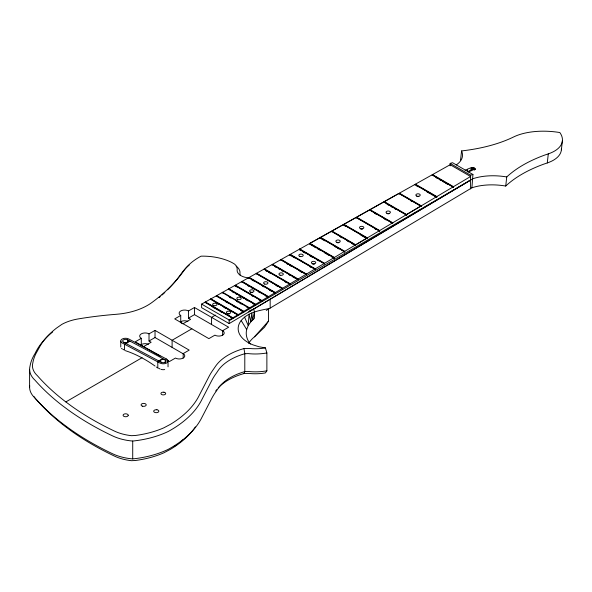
<?xml version="1.0" encoding="UTF-8"?>
<svg xmlns="http://www.w3.org/2000/svg" width="592" height="592" viewBox="0 0 592 592"><rect width="100%" height="100%" fill="white"/><g stroke="black" fill="none" stroke-linecap="round" stroke-linejoin="round"><path stroke-width="0.89" d="M460.554 160.018L461.582 150.93A135.982 66.741 6.4 0 0 513.582 136.974A50.868 24.968 6.4 0 1 559.832 132.541A40.633 19.943 6.4 0 1 548.303 153.868L547.274 162.955L543.811 164.132A167.181 82.051 6.4 0 0 505.723 186.043A41.307 20.276 6.4 0 0 471.905 187.812L266.274 310.408M471.905 187.812L472.934 174.485L452.51 162.696L450.157 163.392L450.157 165.841M505.723 186.043L506.752 176.949A167.181 82.051 6.4 0 1 544.84 155.037L548.303 153.868M561.371 149.872L562.4 140.785M474.962 168.846L474.673 169.756L474.888 169.453C474.155 165.027 466.785 169.719 465.068 170.333M253.539 308.602L254.449 311.836L252.643 320.035L251.748 313.02L250.845 321.789L248.233 325.563L246.686 329.537A44.637 25.774 0 0 0 250.446 344.1M474.888 169.453L474.888 168.557M243.985 373.537L244.792 371.584L244.792 353.72L243.985 348.533L250.083 348.54A35.335 20.402 0 0 0 264.602 348.044L265.431 347.904L266.874 352.95L266.874 370.814L265.431 372.916L264.602 373.056A35.335 20.402 0 0 1 250.083 373.545L243.985 373.537L240.367 374.662A57.779 33.359 0 0 0 218.27 387.864M265.431 347.904L258.956 346.742L253.006 344.87A34.092 19.684 0 0 1 241.181 320.531C247.848 312.384 258.756 310.608 268.472 308.661L268.472 321.16L264.52 327.243L254.449 336.848A44.637 25.774 0 0 0 248.67 343.345M471.683 167.64L471.232 168.239L473.866 168.039L474.962 169.127M254.449 336.848L268.472 321.16M474.888 169.12L468.457 171.991M471.683 168.039L472.209 167.573M125.815 343.419L124.535 344.226L124.535 350.116L123.04 349.324M126.074 343.56L129.959 341.118M158.826 360.942L162.711 358.508M159.078 361.083L157.798 361.89L157.798 368.061A117.771 70.781 57.9 0 0 156.429 367.047M229.163 323.58L229.163 320.006L232.501 318.022L205.047 302.172L201.606 304.103L201.606 307.67L229.163 323.58L472.934 178.725A41.307 20.276 6.4 0 1 506.752 176.949M232.878 318.37L232.878 317.8L237.866 314.833L210.567 299.071L205.431 301.95L205.431 302.527L232.878 318.37L232.501 318.592L232.501 318.022M238.243 315.181L238.243 314.611L243.438 311.518L216.309 295.852L210.959 298.856L210.959 299.426L238.243 315.181L237.866 315.403L237.866 314.833M243.815 311.866L243.815 311.296L249.232 308.077L249.232 308.647L249.609 308.425L249.609 307.855L255.27 304.488L228.49 289.029L222.659 292.293L222.274 293.084L222.274 292.515L216.694 295.637L216.694 296.207L243.815 311.866L241.048 310.711M255.648 304.836L255.648 304.266L261.56 300.751L234.965 285.396L228.875 288.807L228.875 289.377L255.648 304.836L252.902 303.696M261.938 301.091L261.938 300.521L268.132 296.844L241.736 281.6L235.357 285.174L235.357 285.744L261.938 301.091L261.56 301.321L261.56 300.751M268.516 297.184L268.516 296.614L275.014 292.751L248.818 277.626L242.121 281.378L242.121 281.955L268.516 297.184L268.132 297.413L268.132 296.844M275.014 292.751L275.014 293.321L275.391 292.529L282.221 288.467L256.232 273.467L249.202 277.411L249.202 277.981L274.599 292.64M282.599 288.815L282.599 288.245L289.784 283.975L264.017 269.101L256.625 273.245L256.625 273.822L282.599 288.815L282.221 289.037L282.221 288.467M289.784 283.975L289.784 284.545L290.161 283.753L297.732 279.246L272.202 264.513L264.409 268.879L264.017 269.671L264.017 269.101M298.109 279.594L298.109 279.024L306.101 274.274L280.815 259.681L272.594 264.291L272.594 264.861L298.109 279.594L297.732 279.816L297.732 279.246M306.101 274.274L306.101 274.843L306.478 274.052L314.9 269.042L289.88 254.597L289.88 255.167L291.449 256.07M314.9 269.042L314.9 269.612L315.284 268.82L324.194 263.521L299.441 249.225L299.448 249.802L301.047 250.727M324.194 263.521L324.194 264.091L324.571 263.292L333.999 257.69L309.52 243.556L281.207 259.459L281.207 260.036L306.478 274.621M334.376 257.468L344.366 251.526L320.191 237.57L309.905 243.334L334.376 257.468L334.376 258.038L331.631 256.898M344.744 251.874L344.744 251.304L355.341 245.007L331.498 231.235L320.575 237.348L320.605 237.94L344.744 251.874L344.366 252.103L344.366 251.526M367.343 237.873L379.294 230.769L356.162 217.412L343.848 224.309L367.343 237.873L366.966 238.665L366.966 238.095L343.464 224.531L331.875 231.013L355.718 244.777L355.341 245.576L355.341 245.007M379.672 231.117L379.672 230.54L392.363 222.999L369.623 209.864L356.539 217.19L356.569 217.775L379.672 231.117L379.294 231.339L379.294 230.769M392.762 222.784L406.223 214.763L383.89 201.872L370.007 209.642L392.762 222.784L392.363 223.569L392.363 222.999M421.282 206.393L421.282 205.824L436.459 196.796L415.022 184.415L399.378 193.177L399.393 193.762L421.282 206.393L420.905 206.623L420.905 206.046L398.993 193.399L384.275 201.65L384.289 202.227L406.6 215.111L406.223 215.333L406.223 214.763M436.837 197.143L436.837 196.574L453.095 186.902L432.153 174.81L415.406 184.193L415.406 184.771L436.837 197.143L434.077 195.996M453.472 187.25L453.472 186.68L470.581 176.505L450.157 164.717L432.537 174.588L432.537 175.165L453.472 187.25L453.095 187.472L453.095 186.902M249.165 311.207L251.356 309.905M248.832 311.947L470.581 180.079L470.581 175.18L450.157 163.392M229.163 320.723L470.581 180.079L470.588 188.907M65.853 401.924L142.08 357.686M191.852 328.797L172.109 340.252L172.109 347.4M215.458 315.099L211.566 317.356L211.566 324.505M472.209 167.913L472.779 167.58M180.73 315.432L174.714 318.903L208.88 338.631L214.896 335.161A5.469 3.16 0 0 0 222.629 335.161A5.469 3.16 0 0 0 222.629 330.699L228.645 327.221L194.479 307.5L188.463 310.97A5.469 3.16 0 0 0 180.73 310.97A5.469 3.16 0 0 0 180.73 315.432L180.73 322.581L182.151 323.402M167.107 360.188L169.43 361.527L175.447 358.056A5.469 3.16 0 0 0 183.18 358.056A5.469 3.16 0 0 0 183.18 353.594L189.196 350.116L155.03 330.395L149.014 333.866A5.469 3.16 0 0 0 141.281 333.866A5.469 3.16 0 0 0 141.281 338.328L135.265 341.806L160.143 356.162M399.378 193.747L398.993 193.969L398.993 193.399L384.289 201.657L406.615 214.548L420.905 206.046L406.6 214.541L406.6 215.111M415.406 184.771L415.022 184.993L415.022 184.415M432.537 175.165L432.153 175.387L432.153 174.81M188.463 310.97L188.463 318.111L194.479 314.641L223.214 331.231M149.014 333.866L149.014 341.007L155.03 337.536L182.98 353.676M182.869 323.809L190.602 319.347L188.463 318.111M474.325 169.719A2.19 1.265 -0.1 0 0 471.232 169.719L467.48 171.88L467.48 169.334M205.431 302.527L205.047 302.741L205.047 302.172M210.959 299.426L210.567 299.648L210.567 299.071M228.875 289.377L228.49 289.599L228.49 289.029M242.121 281.955L241.736 282.169L241.736 281.6M249.202 277.981L248.818 278.196L248.818 277.626M281.207 260.036L280.815 260.251L280.815 259.681M289.88 255.167L290.272 254.952L315.284 269.39M334.376 258.038L309.934 243.926L309.542 244.141L309.542 243.571M320.605 237.94L320.22 238.154L320.22 237.584L309.934 243.349L309.934 243.926M367.343 238.443L343.871 224.893L343.486 225.108L343.486 224.538L331.905 231.028L331.905 231.605L331.52 231.82L331.52 231.25L320.605 237.37L344.744 251.304M356.569 217.775L356.177 217.989L356.177 217.419L343.871 224.324L343.871 224.893M392.748 223.347L370.022 210.227L369.637 210.449L369.637 209.871L356.569 217.205L379.672 230.54M384.289 202.227L383.89 202.442L383.89 201.872L370.022 209.657L370.022 210.227M472.779 167.869L473.341 167.662M243.985 348.533L240.367 349.65A57.779 33.359 0 0 0 215.318 366.596L212.602 370.54A125.326 72.357 0 0 0 209.176 376.201L199.134 395.56A119.717 69.123 0 0 1 170.474 424.301L163.999 427.75A73.63 42.513 0 0 1 135.339 435.49L131.431 435.682A38.08 21.985 0 0 1 114.471 431.094A299.115 172.694 0 0 1 71.018 405.764L64.698 401.065A299.471 172.894 0 0 1 37.459 375.779L36.112 374.41A32.604 18.826 0 0 1 32.538 364.376L32.841 362.844A86.987 50.224 0 0 1 37.2 351.352L39.975 346.283A113.901 65.756 0 0 1 56.388 328.183L61.908 324.335A39.879 23.021 0 0 1 78.366 318.896A264.572 152.751 0 0 1 116.269 314.3L119.688 313.967A54.634 31.539 0 0 0 151.929 302.505A230.029 132.808 0 0 0 184.134 270.344A68.369 39.472 0 0 1 199.926 256.78L201.058 256.173L203.211 256.144A44.348 25.604 0 0 1 231.886 262.515L234.55 264.091A15.281 8.821 0 0 1 237.177 269.116L237.148 271.01A13.246 7.644 0 0 0 248.906 277.885M470.581 175.18L472.934 174.485M473.341 167.913L473.866 167.817M473.866 168.039L474.673 168.498M123.58 342.235A2.871 1.658 0 0 0 128.323 341.377A2.871 1.658 0 0 0 124.66 339.431A2.871 1.658 0 0 0 123.58 342.235L161.32 362.274A2.871 1.658 0 0 0 166.063 361.416A2.871 1.658 0 0 0 162.408 359.47A2.871 1.658 0 0 0 161.32 362.274M158.545 368.172L160.04 368.964M432.537 174.588L453.472 186.68M436.03 177.622L437.584 178.518M439.138 179.413L440.685 180.308M442.239 181.204L443.785 182.099M445.339 182.995L447.663 184.341M415.406 184.193L436.837 196.574M416.605 185.91L418.196 186.82M426.928 191.867L429.311 193.244M430.902 194.161L432.486 195.079M399.378 193.177L421.282 205.824M410.73 200.747L412.298 201.65M387.079 204.284L388.67 205.202M391.068 206.586L392.659 207.503M394.257 208.428L395.848 209.346M374.336 213.157L376.69 214.519M384.526 219.04L386.095 219.95M374.507 228.579L376.105 229.496M344.263 225.559L345.832 226.47M360.706 235.054L365.397 237.762M332.697 232.064L355.718 245.354M340.252 236.867L341.843 237.784M347.4 240.988L348.991 241.906M351.374 243.282L352.958 244.2M320.997 238.606L324.89 240.855M334.236 246.25L335.797 247.153M337.359 248.055L338.913 248.951M311.126 245.051L312.702 245.961M314.278 246.871L315.854 247.789M317.43 248.699L319.798 250.061M324.534 252.799L329.27 255.529M299.826 249.003L324.571 263.292M324.571 263.862L299.841 249.587L299.841 249.01M302.645 251.644L305.035 253.028M309.831 255.796L312.221 257.18M317.009 259.94L318.607 260.865M315.284 268.82L290.272 254.375L290.272 254.952M293.01 256.972L294.572 257.875M309.431 266.452L310.992 267.355M281.207 259.459L306.478 274.052M286.35 263.447L287.927 264.358M289.51 265.268L291.086 266.178M299.781 271.195L302.149 272.564M272.594 264.291L298.109 279.024M274.599 266.467L276.19 267.384M278.588 268.768L280.179 269.686M281.777 270.611L283.376 271.528M288.955 274.755L290.554 275.672M292.944 277.056L294.542 277.974M264.409 268.879L290.161 283.753M265.186 269.908L290.161 284.323M265.579 270.574L267.14 271.476M268.701 272.379L270.263 273.275M285.1 281.844L286.661 282.739M256.625 273.245L282.599 288.245M275.924 285.403L277.493 286.313M249.202 277.411L275.391 292.529M251.992 280.031L253.576 280.948M262.308 285.988L263.899 286.905M269.456 290.117L271.839 291.493M242.121 281.378L268.516 296.614M247.33 285.403L248.936 286.328M251.334 287.712L252.932 288.637M258.534 291.871L260.132 292.796M265.734 296.03L267.332 296.947M235.357 285.174L261.938 300.521M234.965 285.966L236.534 286.868M251.393 295.445L252.954 296.355M258.43 299.515L259.999 300.418M228.875 288.807L255.648 304.266M232.427 291.871L234.003 292.781M235.579 293.691L237.155 294.601M239.516 295.963L241.092 296.873M242.668 297.783L244.244 298.694M245.813 299.604L248.181 300.965M222.659 292.293L249.609 307.855M222.274 292.515L249.609 308.425M229.407 297.206L230.991 298.116M236.548 301.321L238.132 302.238M239.716 303.156L241.299 304.073M246.857 307.278L248.44 308.188M216.694 295.637L243.815 311.296M225.885 301.957L227.483 302.875M233.063 306.101L234.661 307.026M210.959 298.856L238.243 314.611M217.59 303.696L219.151 304.599M223.828 307.3L225.389 308.203M205.431 301.95L232.878 317.8M212.891 307.27L214.459 308.18M216.028 309.083L217.597 309.986M219.95 311.348L221.519 312.25M201.606 304.103L229.163 320.006M149.014 341.007L151.145 342.243L143.412 346.705L141.281 345.476L141.281 338.328M241.181 320.531L246.686 329.537M244.57 317.142L248.233 325.563L249.047 314.204L250.845 321.789L254.449 318.289L254.449 311.836M474.673 168.276L474.888 168.801M474.325 169.556L474.325 170.022M471.232 167.773L471.232 169.719M270.167 299.256L270.174 308.092M436.459 196.796L436.459 197.365M333.999 257.69L333.999 258.26M272.202 264.513L272.202 265.083M256.232 273.467L256.232 274.037M255.27 304.488L255.27 305.058M243.438 311.518L243.438 312.088M222.629 330.699L222.629 335.161M216.309 295.852L216.309 296.429M194.479 307.5L194.479 314.641M183.18 353.594L183.18 358.056M168.032 360.935L168.032 366.825M165.205 362.356L165.205 359.832L127.465 339.793L127.465 342.317M155.03 330.395L155.03 337.536M266.874 352.95A38.191 22.045 0 0 1 248.1 353.587L244.792 353.72A54.967 31.731 0 0 0 217.967 370.777L216.554 372.908A122.648 70.811 0 0 0 211.906 380.264L201.872 399.585A122.574 70.766 0 0 1 168.32 431.435A76.486 44.156 0 0 1 132.719 441.055L132.719 458.911A40.929 23.628 0 0 1 112.665 453.805A301.987 174.351 0 0 1 68.798 428.231L62.412 423.487A301.987 174.351 0 0 1 34.958 398.002A35.461 20.476 0 0 1 29.696 385.695M120.753 341.125L120.753 347.016M29.6 369.445L29.6 387.301M418.87 196.507A2.19 1.265 0 0 1 417.197 196.507M389.062 213.719A2.19 1.265 0 0 1 387.383 213.719M362.511 229.045A2.19 1.265 0 0 1 360.831 229.045M314.404 264.062A2.19 1.265 0 0 1 312.731 264.062M229.415 313.841A2.19 1.265 0 0 1 227.735 313.841M338.89 242.683A2.19 1.265 0 0 1 337.218 242.683M252.629 292.485A2.19 1.265 0 0 1 250.956 292.485M561.408 148.518A40.633 19.943 6.4 0 1 547.274 162.955M461.582 150.93A37.888 18.596 6.4 0 1 456.262 164.909M34.114 396.692A32.604 18.826 0 0 0 36.112 399.415L37.451 400.784A299.471 172.894 0 0 0 64.698 426.07L71.018 430.769A299.115 172.694 0 0 0 114.471 456.099A38.08 21.985 0 0 0 131.431 460.694L135.339 460.502A73.63 42.513 0 0 0 163.999 452.754L170.474 449.313A119.717 69.123 0 0 0 195.39 426.906M215.747 390.964A57.779 33.359 0 0 1 216.679 389.721M182.625 439.952A49.876 28.793 0 0 1 181.455 441.099M175.854 445.399A49.876 28.793 0 0 1 174.255 446.361M52.673 331.905A116.75 67.407 0 0 0 35.15 353.35A89.762 51.822 0 0 0 30.007 366.233A35.461 20.476 0 0 0 34.958 380.145A301.987 174.351 0 0 0 62.412 405.624L68.798 410.367A301.987 174.351 0 0 0 112.665 435.941A40.929 23.628 0 0 0 132.719 441.055M132.719 458.911A76.486 44.156 0 0 0 168.32 449.298A122.574 70.766 0 0 0 201.872 417.449L211.906 398.127A122.648 70.811 0 0 1 216.554 390.772L217.967 388.641A54.967 31.731 0 0 1 244.792 371.584L248.1 371.45A38.191 22.045 0 0 0 266.874 370.814M236.201 266.171A18.137 10.471 0 0 1 239.982 273.4A10.382 5.994 0 0 0 240.322 275.428M189.211 265.09A71.166 41.085 0 0 0 181.507 273.275A227.21 131.18 0 0 1 167.536 289.806M164.828 292.448A227.21 131.18 0 0 1 162.008 295.045M160.262 296.585A227.21 131.18 0 0 1 159.085 297.606M141.281 344.581A5.469 3.16 0 0 1 148.474 344.307M180.257 321.996A5.469 3.16 0 0 1 187.923 321.412M164.694 369.563A4.766 2.753 0 0 1 161.054 369.378M122.292 348.925A4.766 2.753 0 0 1 121.493 348.377M125.215 350.619A117.771 70.781 57.9 0 1 155.052 366.056M366.966 238.095L355.718 244.777L366.988 238.11M163.925 392.215L163.311 392.163A2.368 1.369 0 0 0 160.965 393.354A2.368 1.369 0 0 0 162.696 394.849L163.311 394.901A2.368 1.369 0 0 0 165.656 393.71A2.368 1.369 0 0 0 163.925 392.215M156.932 409.775L156.266 409.731A2.56 1.48 0 0 0 153.705 411.203L153.794 411.588A2.56 1.48 0 0 0 155.607 412.631L156.266 412.683A2.56 1.48 0 0 0 158.826 411.203L158.737 410.826A2.56 1.48 0 0 0 156.932 409.775M166.493 359.026L128.745 338.987A4.766 2.753 0 0 0 122.011 339.149A4.766 2.753 0 0 0 122.292 343.042L160.04 363.081A4.766 2.753 0 0 0 166.774 362.918A4.766 2.753 0 0 0 166.493 359.026M128.198 415.273L128.116 414.888A2.546 1.465 0 0 0 125.326 413.815A2.546 1.465 0 0 0 123.114 415.273L123.195 415.651A2.546 1.465 0 0 0 125.985 416.731A2.546 1.465 0 0 0 128.198 415.273M213.712 305.539A2.19 1.265 0 0 0 217.005 304.458A2.19 1.265 0 0 0 213.742 303.348A2.19 1.265 0 0 0 213.712 305.539M416.59 196.004A2.19 1.265 0 0 0 420.179 195.301A2.19 1.265 0 0 0 417.33 193.858A2.19 1.265 0 0 0 416.59 196.004M386.783 213.216A2.19 1.265 0 0 0 390.365 212.513A2.19 1.265 0 0 0 387.516 211.07A2.19 1.265 0 0 0 386.783 213.216M360.58 228.69A2.19 1.265 0 0 0 363.858 227.594A2.19 1.265 0 0 0 360.58 226.499A2.19 1.265 0 0 0 360.58 228.69M336.959 242.328A2.19 1.265 0 0 0 340.237 241.233A2.19 1.265 0 0 0 336.959 240.137A2.19 1.265 0 0 0 336.959 242.328M299.937 256.462A2.19 1.265 0 0 0 303.215 255.367A2.19 1.265 0 0 0 299.937 254.271A2.19 1.265 0 0 0 299.937 256.462M312.472 263.699A2.19 1.265 0 0 0 315.758 262.604A2.19 1.265 0 0 0 312.472 261.509A2.19 1.265 0 0 0 312.472 263.699M280.031 275.191A2.19 1.265 0 0 0 283.316 274.096A2.19 1.265 0 0 0 280.031 273.001A2.19 1.265 0 0 0 280.031 275.191M237.562 299.367A2.19 1.265 0 0 0 241.151 298.664A2.19 1.265 0 0 0 238.302 297.221A2.19 1.265 0 0 0 237.562 299.367M227.483 313.486A2.19 1.265 0 0 0 230.762 312.391A2.19 1.265 0 0 0 227.483 311.296A2.19 1.265 0 0 0 227.483 313.486M264.668 284.064A2.19 1.265 0 0 0 267.947 282.969A2.19 1.265 0 0 0 264.668 281.873A2.19 1.265 0 0 0 264.668 284.064M250.697 292.13A2.19 1.265 0 0 0 253.975 291.035A2.19 1.265 0 0 0 250.697 289.939A2.19 1.265 0 0 0 250.697 292.13M142.369 406.164A2.56 1.48 0 0 0 146.209 404.884A2.56 1.48 0 0 0 142.369 403.603A2.56 1.48 0 0 0 142.369 406.164"/></g></svg>
